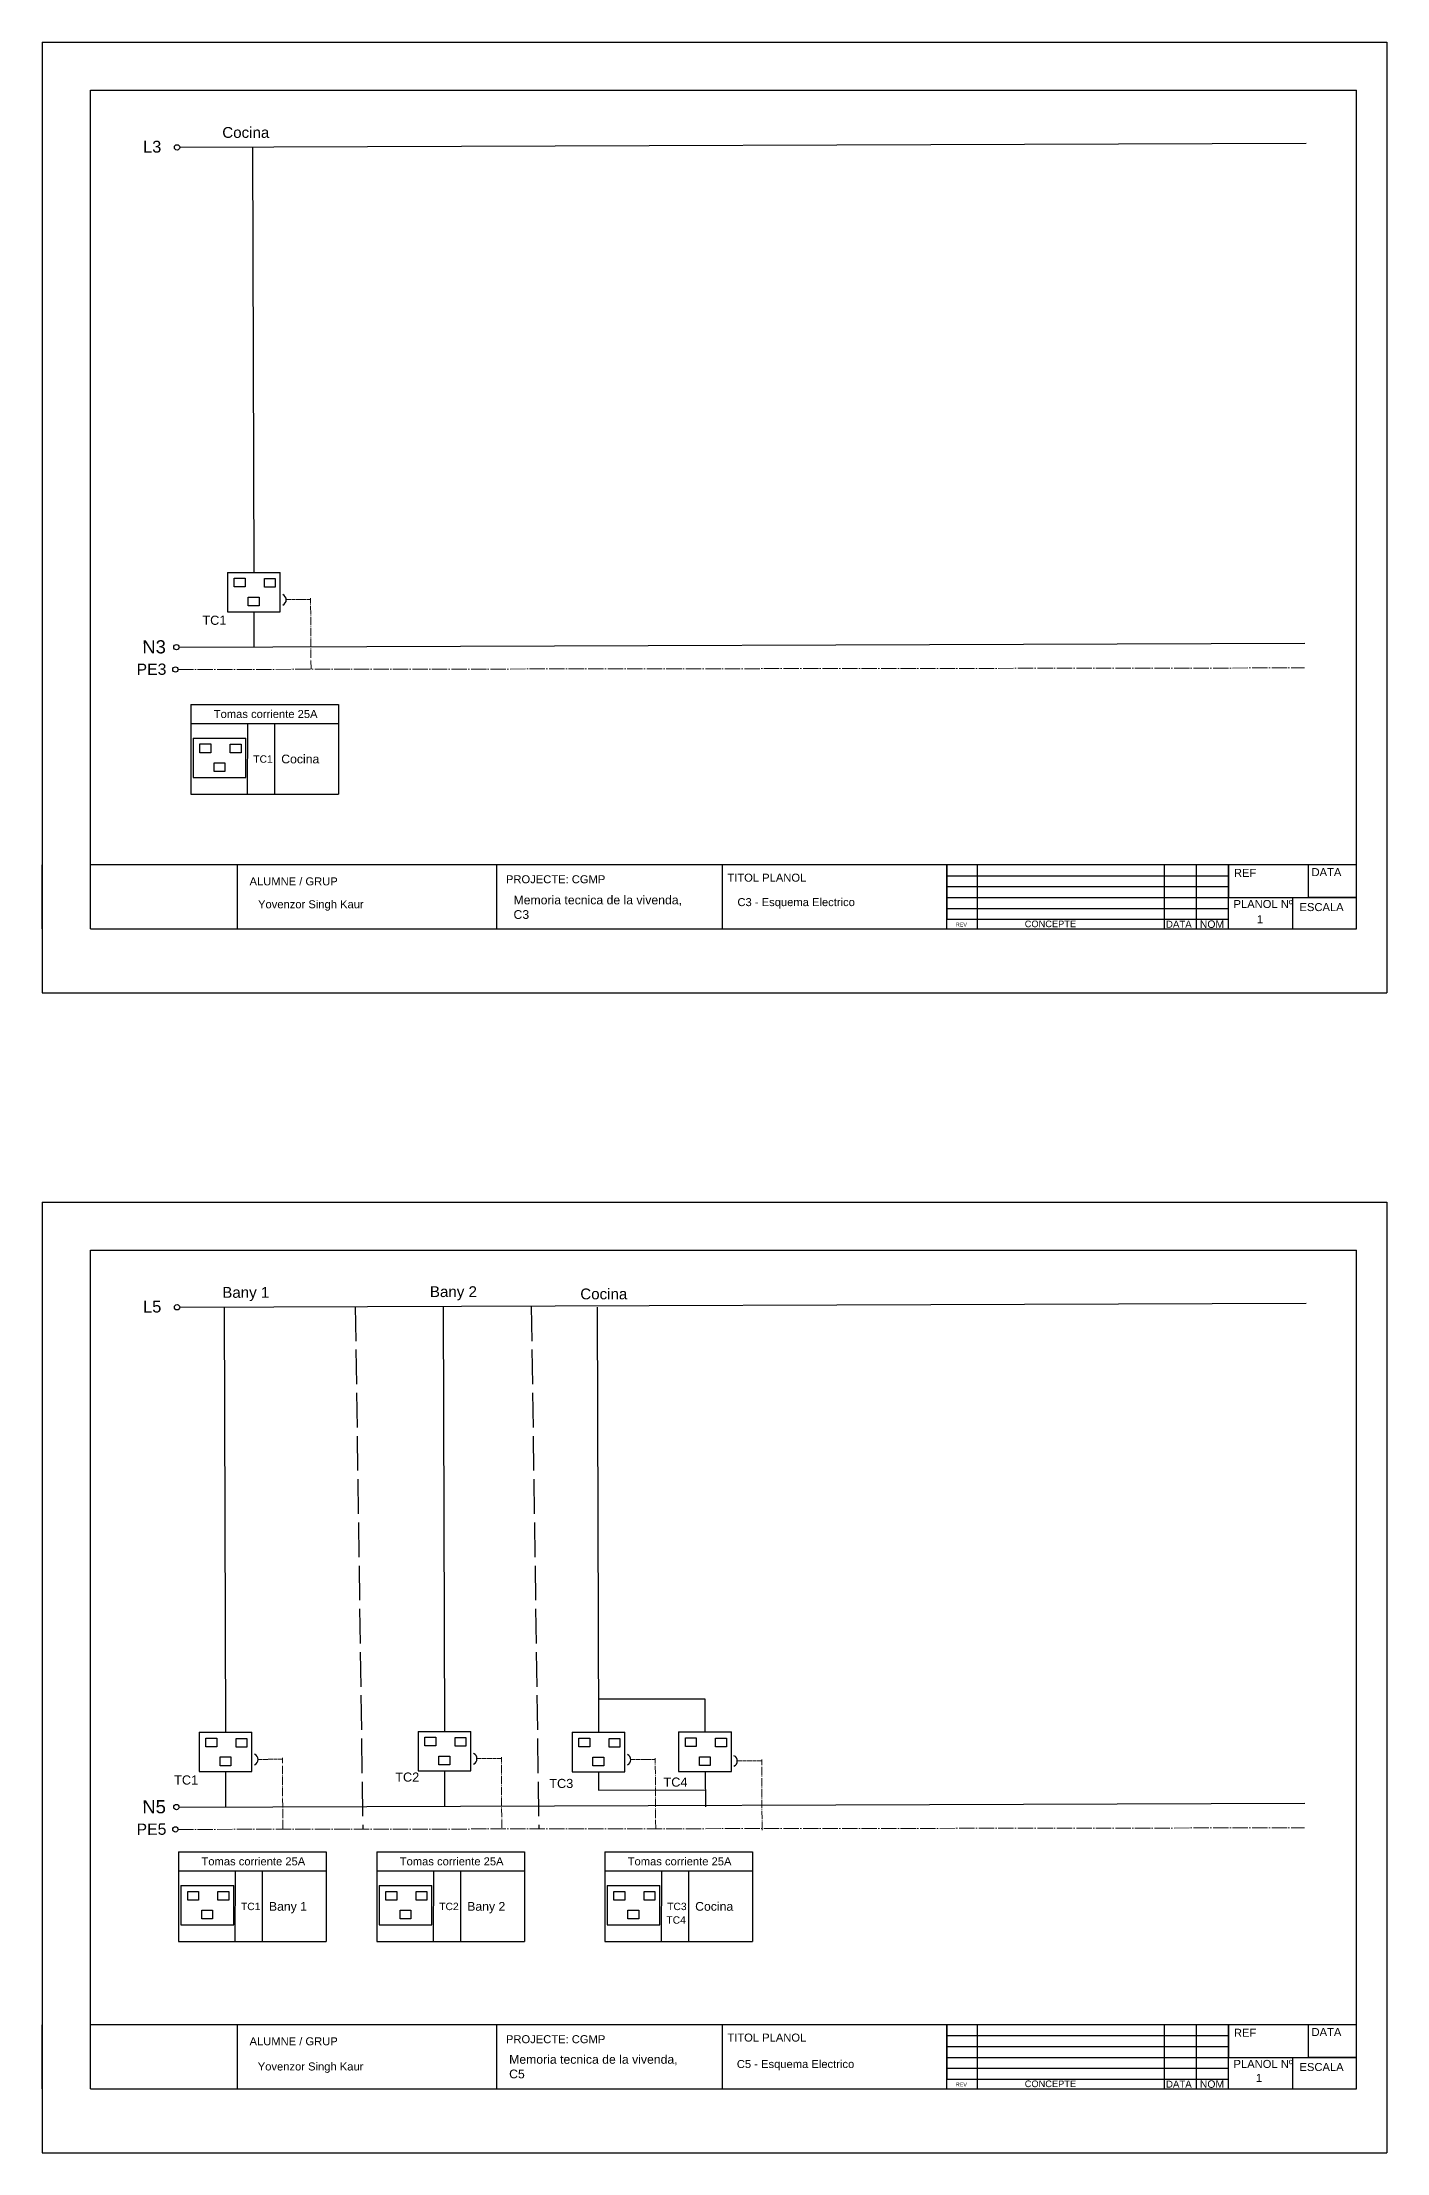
# Model space of a CAD drawing. Header units: millimetres. Extents: x 2377 to 4712, y -254 to 3188.
# Drawn here: x 2377 to 2797, y -254 to 406 of the extents above; entities that cross this region are included whole.
import ezdxf

# ---------------------------------------------------------------- set-up
doc = ezdxf.new("R2010")
doc.units = ezdxf.units.MM
doc.linetypes.add('ACAD_ISO02W100', pattern=[15, 12, -3])
doc.linetypes.add('ACAD_ISO04W100', pattern=[30, 24, -3, 0, -3])
doc.layers.add('Neutro', color=7, linetype='Continuous', true_color=0x2776bb)
doc.layers.add('Tierra', color=7, linetype='Continuous', true_color=0x58ba48)
doc.styles.get("Standard").update_dxf_attribs({"font": 'arial.ttf'})

msp = doc.modelspace()

# ---------------------------------------------------------------- linework, layer by layer
at = {"transparency": 33554687}
for p, q in [((2377.31, 405.75), (2797.31, 405.75)), ((2377.31, 405.75), (2377.31, 108.75)), ((2797.31, 405.75), (2797.31, 108.75)), ((2797.31, 405.75), (2797.31, 390.75)), ((2392.36, 128.75), (2392.36, 390.75)), ((2392.36, 390.75), (2787.85, 390.75)), ((2787.85, 128.75), (2787.85, 390.75)), ((2420.32, 372.96), (2772.16, 374.2)), ((2442.95, 372.96), (2443.42, 240.11)), ((2435.17, 240.11), (2435.17, 227.78)), ((2435.17, 240.11), (2451.66, 240.11)), ((2437.28, 238.26), (2440.67, 238.26)), ((2437.28, 235.55), (2437.28, 238.26)), ((2440.67, 238.26), (2440.67, 235.55)), ((2446.71, 238.18), (2450.1, 238.18)), ((2446.71, 235.46), (2446.71, 238.18)), ((2450.1, 238.18), (2450.1, 235.46)), ((2451.66, 227.78), (2451.66, 240.11)), ((2440.67, 235.55), (2437.28, 235.55)), ((2441.67, 232.35), (2445.06, 232.35)), ((2441.67, 229.64), (2441.67, 232.35)), ((2445.06, 232.35), (2445.06, 229.64)), ((2450.1, 235.46), (2446.71, 235.46)), ((2435.17, 227.78), (2451.66, 227.78)), ((2445.06, 229.64), (2441.67, 229.64)), ((2423.77, 198.83), (2469.85, 198.83)), ((2423.77, 198.83), (2423.77, 192.93)), ((2469.85, 198.83), (2469.85, 192.93)), ((2423.77, 192.93), (2423.77, 170.85)), ((2423.77, 192.93), (2469.85, 192.93)), ((2441.45, 170.85), (2441.55, 192.93)), ((2449.87, 192.93), (2449.87, 170.85)), ((2469.85, 192.93), (2469.85, 170.85)), ((2424.48, 188.35), (2424.48, 176.02)), ((2424.48, 188.35), (2440.97, 188.35)), ((2426.59, 186.5), (2429.98, 186.5)), ((2426.59, 183.79), (2426.59, 186.5)), ((2429.98, 186.5), (2429.98, 183.79)), ((2436.02, 186.42), (2439.41, 186.42)), ((2436.02, 183.7), (2436.02, 186.42)), ((2439.41, 186.42), (2439.41, 183.7)), ((2440.97, 176.02), (2440.97, 188.35)), ((2429.98, 183.79), (2426.59, 183.79)), ((2430.98, 180.59), (2434.37, 180.59)), ((2430.98, 177.88), (2430.98, 180.59)), ((2434.37, 180.59), (2434.37, 177.88)), ((2439.41, 183.7), (2436.02, 183.7)), ((2424.48, 176.02), (2440.97, 176.02)), ((2434.37, 177.88), (2430.98, 177.88)), ((2423.77, 170.85), (2469.85, 170.85)), ((2377.31, 128.75), (2377.31, 148.75)), ((2787.85, 148.75), (2392.36, 148.75)), ((2438.36, 128.75), (2438.36, 148.75)), ((2519.36, 128.75), (2519.36, 148.75)), ((2589.86, 128.75), (2589.86, 148.75)), ((2659.86, 128.75), (2659.86, 148.75)), ((2659.86, 148.75), (2659.86, 145.35)), ((2659.86, 145.35), (2747.87, 145.35)), ((2659.86, 145.35), (2659.86, 141.95)), ((2669.42, 128.75), (2669.42, 148.75)), ((2727.87, 128.75), (2727.87, 148.75)), ((2737.87, 128.75), (2737.87, 148.75)), ((2747.87, 128.75), (2747.87, 148.75)), ((2747.87, 148.75), (2747.87, 138.55)), ((2772.89, 138.55), (2772.89, 148.75)), ((2787.85, 128.75), (2787.85, 148.75)), ((2659.86, 141.95), (2747.87, 141.95)), ((2659.86, 141.95), (2659.86, 138.55)), ((2659.86, 138.55), (2747.87, 138.55)), ((2659.86, 138.55), (2659.86, 135.15)), ((2747.87, 138.55), (2787.85, 138.55)), ((2747.87, 138.55), (2767.86, 138.55)), ((2767.86, 138.55), (2767.86, 128.75)), ((2787.85, 138.55), (2772.89, 138.55)), ((2659.86, 135.15), (2659.86, 131.75)), ((2659.86, 135.15), (2747.87, 135.15)), ((2392.36, 128.75), (2438.36, 128.75)), ((2438.36, 128.75), (2519.36, 128.75)), ((2519.36, 128.75), (2589.86, 128.75)), ((2589.86, 128.75), (2659.86, 128.75)), ((2659.86, 131.75), (2747.87, 131.75)), ((2659.86, 128.75), (2669.42, 128.75)), ((2669.42, 128.75), (2727.87, 128.75)), ((2727.87, 128.75), (2737.87, 128.75)), ((2737.87, 128.75), (2747.87, 128.75)), ((2747.87, 128.75), (2767.86, 128.75)), ((2767.86, 128.75), (2787.85, 128.75)), ((2377.31, 108.75), (2797.31, 108.75)), ((2377.31, 43.37), (2797.31, 43.37)), ((2377.31, 43.37), (2377.31, -253.63)), ((2797.31, 43.37), (2797.31, -253.63)), ((2797.31, 43.37), (2797.31, 28.37)), ((2392.36, -233.63), (2392.36, 28.37)), ((2392.36, 28.37), (2787.85, 28.37)), ((2787.85, -233.63), (2787.85, 28.37)), ((2420.32, 10.58), (2772.16, 11.82)), ((2434.13, 10.63), (2434.6, -122.22)), ((2502.53, 10.87), (2503, -121.98)), ((2550.62, 10.58), (2551.08, -122.27)), ((2584.36, -111.86), (2551.05, -111.86)), ((2584.36, -122.15), (2584.36, -111.86)), ((2426.35, -122.22), (2426.35, -134.55)), ((2426.35, -122.22), (2442.84, -122.22)), ((2428.46, -124.06), (2431.85, -124.06)), ((2428.46, -126.78), (2428.46, -124.06)), ((2431.85, -124.06), (2431.85, -126.78)), ((2437.89, -124.15), (2441.28, -124.15)), ((2437.89, -126.86), (2437.89, -124.15)), ((2441.28, -124.15), (2441.28, -126.86)), ((2442.84, -134.55), (2442.84, -122.22)), ((2494.75, -121.98), (2494.75, -134.31)), ((2494.75, -121.98), (2511.24, -121.98)), ((2496.86, -123.82), (2500.25, -123.82)), ((2496.86, -126.54), (2496.86, -123.82)), ((2500.25, -123.82), (2500.25, -126.54)), ((2506.29, -123.91), (2509.68, -123.91)), ((2506.29, -126.62), (2506.29, -123.91)), ((2509.68, -123.91), (2509.68, -126.62)), ((2511.24, -134.31), (2511.24, -121.98)), ((2542.84, -122.27), (2542.84, -134.59)), ((2542.84, -122.27), (2559.33, -122.27)), ((2544.95, -124.11), (2548.34, -124.11)), ((2544.95, -126.83), (2544.95, -124.11)), ((2548.34, -124.11), (2548.34, -126.83)), ((2554.38, -124.19), (2557.76, -124.19)), ((2554.38, -126.91), (2554.38, -124.19)), ((2557.76, -124.19), (2557.76, -126.91)), ((2559.33, -134.59), (2559.33, -122.27)), ((2576.12, -122.15), (2576.12, -134.48)), ((2576.12, -122.15), (2592.61, -122.15)), ((2578.23, -123.99), (2581.62, -123.99)), ((2578.23, -126.71), (2578.23, -123.99)), ((2581.62, -123.99), (2581.62, -126.71)), ((2587.66, -124.08), (2591.04, -124.08)), ((2587.66, -126.79), (2587.66, -124.08)), ((2591.04, -124.08), (2591.04, -126.79)), ((2592.61, -134.48), (2592.61, -122.15)), ((2431.85, -126.78), (2428.46, -126.78)), ((2432.85, -129.97), (2436.24, -129.97)), ((2432.85, -132.69), (2432.85, -129.97)), ((2436.24, -129.97), (2436.24, -132.69)), ((2441.28, -126.86), (2437.89, -126.86)), ((2500.25, -126.54), (2496.86, -126.54)), ((2501.25, -129.73), (2504.64, -129.73)), ((2501.25, -132.45), (2501.25, -129.73)), ((2504.64, -129.73), (2504.64, -132.45)), ((2509.68, -126.62), (2506.29, -126.62)), ((2548.34, -126.83), (2544.95, -126.83)), ((2549.34, -130.02), (2552.73, -130.02)), ((2549.34, -132.74), (2549.34, -130.02)), ((2552.73, -130.02), (2552.73, -132.74)), ((2557.76, -126.91), (2554.38, -126.91)), ((2581.62, -126.71), (2578.23, -126.71)), ((2582.62, -129.9), (2586.01, -129.9)), ((2582.62, -132.62), (2582.62, -129.9)), ((2586.01, -129.9), (2586.01, -132.62)), ((2591.04, -126.79), (2587.66, -126.79)), ((2426.35, -134.55), (2442.84, -134.55)), ((2436.24, -132.69), (2432.85, -132.69)), ((2494.75, -134.31), (2511.24, -134.31)), ((2504.64, -132.45), (2501.25, -132.45)), ((2542.84, -134.59), (2559.33, -134.59)), ((2552.73, -132.74), (2549.34, -132.74)), ((2576.12, -134.48), (2592.61, -134.48)), ((2586.01, -132.62), (2582.62, -132.62)), ((2419.92, -159.63), (2466.01, -159.63)), ((2419.92, -159.63), (2419.92, -165.53)), ((2466.01, -159.63), (2466.01, -165.53)), ((2481.86, -159.63), (2527.95, -159.63)), ((2481.86, -159.63), (2481.86, -165.53)), ((2527.95, -159.63), (2527.95, -165.53)), ((2553.06, -159.63), (2599.14, -159.63)), ((2553.06, -159.63), (2553.06, -165.53)), ((2599.14, -159.63), (2599.14, -165.53)), ((2419.92, -165.53), (2419.92, -187.61)), ((2419.92, -165.53), (2466.01, -165.53)), ((2420.64, -170.11), (2420.64, -182.44)), ((2420.64, -170.11), (2437.13, -170.11)), ((2437.13, -182.44), (2437.13, -170.11)), ((2437.61, -187.61), (2437.71, -165.53)), ((2446.02, -165.53), (2446.02, -187.61)), ((2466.01, -165.53), (2466.01, -187.61)), ((2481.86, -165.53), (2481.86, -187.61)), ((2481.86, -165.53), (2527.95, -165.53)), ((2482.58, -170.11), (2482.58, -182.44)), ((2482.58, -170.11), (2499.07, -170.11)), ((2499.07, -182.44), (2499.07, -170.11)), ((2499.55, -187.61), (2499.65, -165.53)), ((2507.96, -165.53), (2507.96, -187.61)), ((2527.95, -165.53), (2527.95, -187.61)), ((2553.06, -165.53), (2553.06, -187.61)), ((2553.06, -165.53), (2599.14, -165.53)), ((2553.78, -170.11), (2553.78, -182.44)), ((2553.78, -170.11), (2570.27, -170.11)), ((2570.27, -182.44), (2570.27, -170.11)), ((2570.75, -187.61), (2570.85, -165.53)), ((2579.16, -165.53), (2579.16, -187.61)), ((2599.14, -165.53), (2599.14, -187.61)), ((2422.75, -171.95), (2426.14, -171.95)), ((2422.75, -174.67), (2422.75, -171.95)), ((2426.14, -174.67), (2422.75, -174.67)), ((2426.14, -171.95), (2426.14, -174.67)), ((2427.14, -177.86), (2430.52, -177.86)), ((2427.14, -180.58), (2427.14, -177.86)), ((2430.52, -177.86), (2430.52, -180.58)), ((2432.18, -172.04), (2435.56, -172.04)), ((2432.18, -174.75), (2432.18, -172.04)), ((2435.56, -174.75), (2432.18, -174.75)), ((2435.56, -172.04), (2435.56, -174.75)), ((2484.69, -171.95), (2488.08, -171.95)), ((2484.69, -174.67), (2484.69, -171.95)), ((2488.08, -174.67), (2484.69, -174.67)), ((2488.08, -171.95), (2488.08, -174.67)), ((2489.08, -177.86), (2492.46, -177.86)), ((2489.08, -180.58), (2489.08, -177.86)), ((2492.46, -177.86), (2492.46, -180.58)), ((2494.12, -172.04), (2497.5, -172.04)), ((2494.12, -174.75), (2494.12, -172.04)), ((2497.5, -174.75), (2494.12, -174.75)), ((2497.5, -172.04), (2497.5, -174.75)), ((2555.89, -171.95), (2559.27, -171.95)), ((2555.89, -174.67), (2555.89, -171.95)), ((2559.27, -174.67), (2555.89, -174.67)), ((2559.27, -171.95), (2559.27, -174.67)), ((2560.28, -177.86), (2563.66, -177.86)), ((2560.28, -180.58), (2560.28, -177.86)), ((2563.66, -177.86), (2563.66, -180.58)), ((2565.31, -172.04), (2568.7, -172.04)), ((2565.31, -174.75), (2565.31, -172.04)), ((2568.7, -174.75), (2565.31, -174.75)), ((2568.7, -172.04), (2568.7, -174.75)), ((2420.64, -182.44), (2437.13, -182.44)), ((2430.52, -180.58), (2427.14, -180.58)), ((2482.58, -182.44), (2499.07, -182.44)), ((2492.46, -180.58), (2489.08, -180.58)), ((2553.78, -182.44), (2570.27, -182.44)), ((2563.66, -180.58), (2560.28, -180.58)), ((2419.92, -187.61), (2466.01, -187.61)), ((2481.86, -187.61), (2527.95, -187.61)), ((2553.06, -187.61), (2599.14, -187.61)), ((2377.31, -233.63), (2377.31, -213.63)), ((2787.85, -213.63), (2392.36, -213.63)), ((2438.36, -233.63), (2438.36, -213.63)), ((2519.36, -233.63), (2519.36, -213.63)), ((2589.86, -233.63), (2589.86, -213.63)), ((2659.86, -233.63), (2659.86, -213.63)), ((2659.86, -213.63), (2659.86, -217.03)), ((2659.86, -217.03), (2747.87, -217.03)), ((2659.86, -217.03), (2659.86, -220.43)), ((2669.42, -233.63), (2669.42, -213.63)), ((2727.87, -233.63), (2727.87, -213.63)), ((2737.87, -233.63), (2737.87, -213.63)), ((2747.87, -233.63), (2747.87, -213.63)), ((2747.87, -213.63), (2747.87, -223.83)), ((2772.89, -223.83), (2772.89, -213.63)), ((2787.85, -233.63), (2787.85, -213.63)), ((2659.86, -220.43), (2747.87, -220.43)), ((2659.86, -220.43), (2659.86, -223.83)), ((2659.86, -223.83), (2747.87, -223.83)), ((2659.86, -223.83), (2659.86, -227.23)), ((2747.87, -223.83), (2787.85, -223.83)), ((2747.87, -223.83), (2767.86, -223.83)), ((2767.86, -223.83), (2767.86, -233.63)), ((2787.85, -223.83), (2772.89, -223.83)), ((2659.86, -227.23), (2659.86, -230.63)), ((2659.86, -227.23), (2747.87, -227.23)), ((2659.86, -230.63), (2747.87, -230.63)), ((2392.36, -233.63), (2438.36, -233.63)), ((2438.36, -233.63), (2519.36, -233.63)), ((2519.36, -233.63), (2589.86, -233.63)), ((2589.86, -233.63), (2659.86, -233.63)), ((2659.86, -233.63), (2669.42, -233.63)), ((2669.42, -233.63), (2727.87, -233.63)), ((2727.87, -233.63), (2737.87, -233.63)), ((2737.87, -233.63), (2747.87, -233.63)), ((2747.87, -233.63), (2767.86, -233.63)), ((2767.86, -233.63), (2787.85, -233.63)), ((2377.31, -253.63), (2797.31, -253.63))]:
    msp.add_line(p, q, dxfattribs=at)
at = {"linetype": 'ACAD_ISO02W100', "ltscale": 0.9, "transparency": 33554687}
for p, q in [((2475.11, 10.78), (2477.45, -152.52)), ((2530.09, 10.78), (2532.42, -152.44))]:
    msp.add_line(p, q, dxfattribs=at)
at = {"transparency": 33554687}
for centre in [(2419.42, 372.9), (2419.42, 10.52)]:
    msp.add_circle(centre, 0.83, dxfattribs=at)
at = {"layer": 'Neutro', "transparency": 33554687}
for p, q in [((2443.42, 227.78), (2443.42, 216.66)), ((2771.69, 217.9), (2420.06, 216.66)), ((2434.6, -134.55), (2434.6, -145.66)), ((2503, -134.31), (2503, -145.42)), ((2551.08, -134.59), (2551.08, -140.37)), ((2584.43, -134.48), (2584.47, -145.59)), ((2771.69, -144.48), (2420.06, -145.71)), ((2551.08, -140.37), (2584.45, -140.26))]:
    msp.add_line(p, q, dxfattribs=at)
for centre in [(2419.23, 216.75), (2419.23, -145.63)]:
    msp.add_circle(centre, 0.83, dxfattribs=at)
at = {"layer": 'Tierra', "linetype": 'ACAD_ISO04W100', "lineweight": 15, "ltscale": 0.05, "transparency": 33554687}
for p, q in [((2461.15, 231.64), (2453.65, 231.6)), ((2452.33, -130.69), (2444.83, -130.72)), ((2520.73, -130.45), (2513.23, -130.48)), ((2568.81, -130.74), (2561.31, -130.77)), ((2602.05, -131.14), (2594.55, -131.17))]:
    msp.add_line(p, q, dxfattribs=at)
at = {"layer": 'Tierra', "linetype": 'ACAD_ISO04W100', "lineweight": 15, "ltscale": 0.11, "transparency": 33554687}
for p, q in [((2461.29, 209.98), (2461.15, 232.03)), ((2452.47, -152.34), (2452.32, -130.29)), ((2520.87, -152.1), (2520.73, -130.05)), ((2568.95, -152.39), (2568.81, -130.34)), ((2602.19, -152.79), (2602.05, -130.74))]:
    msp.add_line(p, q, dxfattribs=at)
at = {"layer": 'Tierra', "color": 85, "linetype": 'ACAD_ISO04W100', "lineweight": 15, "ltscale": 0.2, "true_color": 0x58ba48, "transparency": 33554687}
for p, q in [((2419.76, 209.78), (2771.63, 210.27)), ((2419.76, -152.6), (2771.63, -152.11))]:
    msp.add_line(p, q, dxfattribs=at)
at = {"layer": 'Tierra', "transparency": 33554687}
for centre in [(2418.93, 209.77), (2418.93, -152.6)]:
    msp.add_circle(centre, 0.83, dxfattribs=at)
for centre in [(2451.73, 231.55), (2442.91, -130.77), (2511.31, -130.53), (2559.39, -130.82), (2592.63, -131.22)]:
    msp.add_arc(centre, 1.81, 294.98925, 65.01075, dxfattribs=at)

# ---------------------------------------------------------------- texts
at = {"transparency": 33554687, "attachment_point": 1}
for s, width, gutter_width, heights, insert, char_height in [('Cocina', 84.2878, 16.88, [0], (2433.56, 379.24), 3.377), ('TC1', 51.0022, 14.23, [0], (2427.34, 226.58), 2.846), ('Tomas corriente 25A', 62.5304, 12.5, [0], (2430.9, 197.12), 2.5), ('TC1', 41.2747, 11.51, [0], (2443.24, 182.95), 2.303), ('Cocina^I', 68.2119, 13.66, [0], (2451.98, 183.18), 2.733), ('PROJECTE: CGMP', 37.0564, 12.5, [0], (2522.17, 145.49), 2.5), ('TITOL PLANOL', 34.1105, 12.5, [0], (2591.34, 145.99), 2.5), ('REF', 14.591, 12.5, [0], (2749.58, 147.49), 2.5), ('DATA', 13.3924, 12.5, [0], (2773.81, 147.72), 2.5), ('ALUMNE / GRUP', 48.2644, 12.5, [0], (2442.08, 144.83), 2.5), ('C3 - Esquema Electrico', 63.5407, 12.5, [0], (2594.48, 138.35), 2.5), ('PLANOL Nº', 23.5912, 12.5, [4.44], (2749.44, 137.76), 2.5), ('1', 63.5407, 12.5, [0], (2756.75, 133), 2.5), ('ESCALA', 18.9792, 12.5, [0], (2770.05, 136.8), 2.5), ('REV', 3.8206, 6.05, [0], (2662.7, 130.67), 1.209), ('CONCEPTE', 3.309, 10.34, [0], (2684.22, 131.33), 2.068), ('DATA', 8.5845, 10.78, [0], (2728.35, 131.28), 2.155), ('NOM', 9.2865, 11.66, [0], (2738.91, 131.38), 2.331), ('Bany 1', 84.2878, 16.88, [0], (2433.56, 16.86), 3.377), ('Bany 2', 84.2878, 16.88, [0], (2498.42, 17.09), 3.377), ('Cocina', 84.2878, 16.88, [0], (2545.39, 16.38), 3.377), ('TC1', 51.0022, 14.23, [0], (2418.52, -135.74), 2.846), ('TC2', 51.0022, 14.23, [0], (2487.58, -134.83), 2.846), ('TC3', 51.0022, 14.23, [0], (2535.69, -136.82), 2.846), ('TC4', 51.0022, 14.23, [0], (2571.37, -136.4), 2.846), ('Tomas corriente 25A', 62.5304, 12.5, [0], (2427.06, -161.33), 2.5), ('Tomas corriente 25A', 62.5304, 12.5, [0], (2489, -161.33), 2.5), ('Tomas corriente 25A', 62.5304, 12.5, [0], (2560.2, -161.33), 2.5), ('TC1', 41.2747, 11.51, [0], (2439.39, -175.51), 2.303), ('Bany 1', 68.2119, 13.66, [0], (2448.14, -175.28), 2.733), ('TC2', 41.2747, 11.51, [0], (2501.33, -175.51), 2.303), ('Bany 2', 68.2119, 13.66, [0], (2510.08, -175.28), 2.733), ('\\pxt2;TC3', 41.2747, 11.51, [0], (2572.53, -175.51), 2.303), ('Cocina', 68.2119, 13.66, [0], (2581.28, -175.28), 2.733), ('\\pxt2;TC4', 41.2747, 11.51, [0], (2572.28, -179.76), 2.303), ('ALUMNE / GRUP', 48.2644, 12.5, [0], (2442.08, -217.55), 2.5), ('PROJECTE: CGMP', 37.0564, 12.5, [0], (2522.17, -216.89), 2.5), ('TITOL PLANOL', 34.1105, 12.5, [0], (2591.34, -216.39), 2.5), ('REF', 14.591, 12.5, [0], (2749.58, -214.89), 2.5), ('DATA', 13.3924, 12.5, [0], (2773.81, -214.65), 2.5), ('C5 - Esquema Electrico', 63.5407, 12.5, [0], (2594.29, -224.65), 2.5), ('PLANOL Nº', 23.5912, 12.5, [4.44], (2749.44, -224.62), 2.5), ('1', 63.5407, 12.5, [0], (2756.41, -229), 2.5), ('ESCALA', 18.9792, 12.5, [0], (2770.05, -225.58), 2.5), ('REV', 3.8206, 6.05, [0], (2662.7, -231.71), 1.209), ('CONCEPTE', 3.309, 10.34, [0], (2684.22, -231.05), 2.068), ('DATA', 8.5845, 10.78, [0], (2728.35, -231.1), 2.155), ('NOM', 9.2865, 11.66, [0], (2738.91, -231), 2.331)]:
    msp.add_mtext_dynamic_manual_height_columns(s, width=width, gutter_width=gutter_width, heights=heights, dxfattribs=dict(at, insert=insert, char_height=char_height))
at = {"ltscale": 5, "transparency": 33554687, "char_height": 3.689, "attachment_point": 1, "rotation": 0.19898}
for s, insert in [('L3', (2408.79, 374.94)), ('L5', (2408.79, 12.56))]:
    msp.add_mtext_dynamic_manual_height_columns(s, width=22.6485, gutter_width=18.45, heights=[0], dxfattribs=dict(at, insert=insert))
at = {"transparency": 33554687, "attachment_point": 1}
for s, insert, char_height, width in [('Memoria tecnica de la vivenda,\\PC3', (2524.54, 139.14), 2.7327, 53.673), ('Yovenzor Singh Kaur\\P', (2444.73, 137.68), 2.5, 34.6944), ('Memoria tecnica de la vivenda,\\PC5', (2523.17, -223.08), 2.7327, 53.673), ('Yovenzor Singh Kaur\\P', (2444.64, -225.41), 2.5, 34.6944)]:
    msp.add_mtext(s, dxfattribs=dict(at, insert=insert, char_height=char_height, width=width))
at = {"layer": 'Neutro', "ltscale": 5, "transparency": 33554687, "char_height": 4.123, "attachment_point": 1, "rotation": 0.19898}
for s, insert in [('N3', (2408.58, 218.9)), ('N5', (2408.58, -143.47))]:
    msp.add_mtext_dynamic_manual_height_columns(s, width=25.3099, gutter_width=20.61, heights=[4.26], dxfattribs=dict(at, insert=insert))
at = {"layer": 'Tierra', "ltscale": 5, "transparency": 33554687, "char_height": 3.53, "attachment_point": 1, "rotation": 0.19898}
for s, insert in [('PE3', (2406.78, 211.6)), ('PE5', (2406.78, -150.78))]:
    msp.add_mtext_dynamic_manual_height_columns(s, width=21.6717, gutter_width=17.65, heights=[3.65], dxfattribs=dict(at, insert=insert))

doc.saveas('drawing.dxf')
